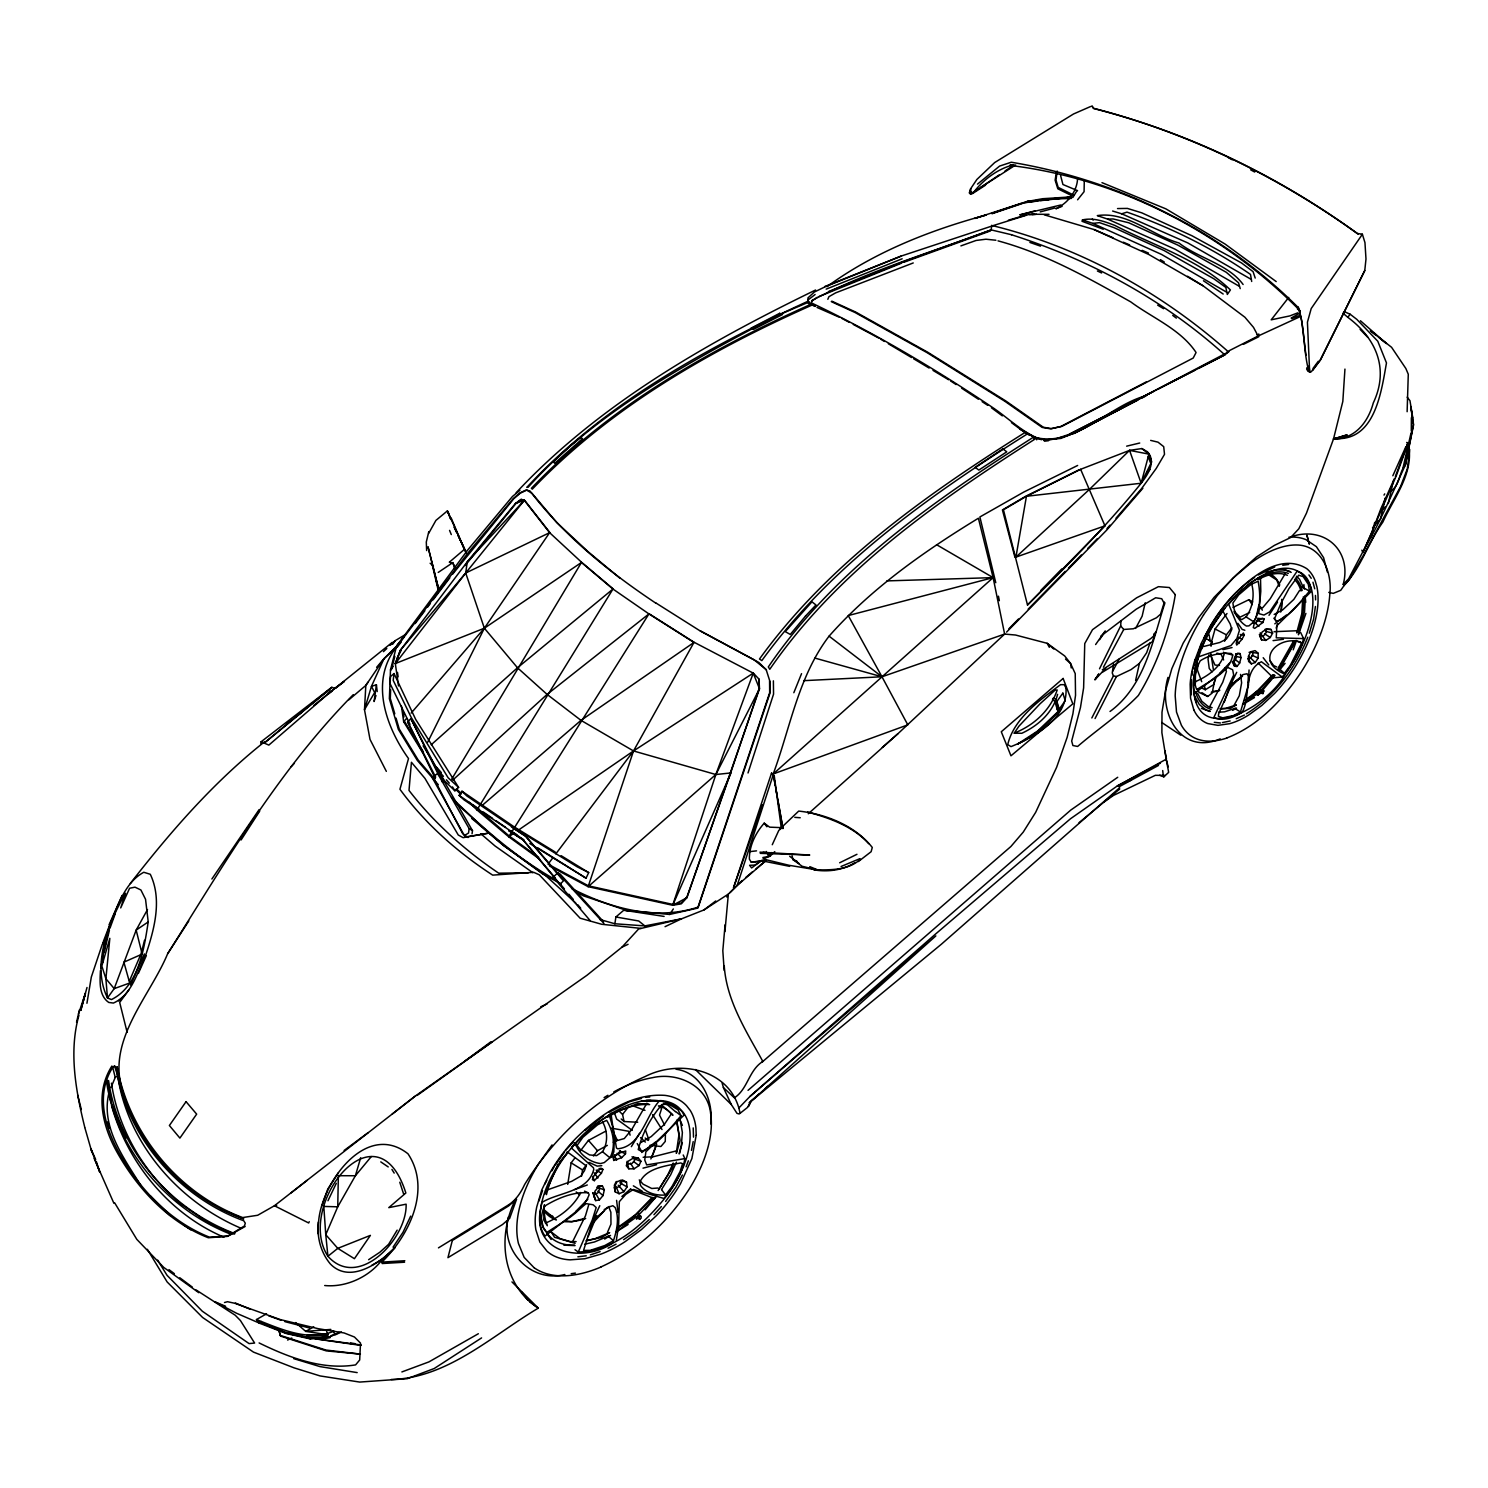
<?xml version="1.0" encoding="UTF-8"?>
<svg xmlns="http://www.w3.org/2000/svg" width="1488" height="1488" viewBox="0 0 1488 1488"><rect width="100%" height="100%" fill="white"/><g stroke="black" fill="none" stroke-linecap="round" stroke-linejoin="round"><path stroke-width="1.5" d="M1258.141 658.087L1258.141 653.251L1255.128 650.628L1250.738 651.8L1248.358 656.431L1248.618 661.509L1251.408 663.89L1255.24 662.495L1258.141 658.087L1252.003 655.241M772.272 844.719L778.801 830.397L782.074 827.663L769.649 827.161L764.218 823.162C755.662 832.796 749.134 846.021 749.375 859.134L751.31 862.296L763.604 860.994M665.415 1133.186L665.266 1141.426L660.914 1146.504L649.996 1145.276M1084.287 180.439L1084.082 191.692L1077.591 199.801M722.145 1083.227L723.391 1087.561L734.365 1097.828C747.832 1089.197 748.706 1070.263 762.842 1061.446C746.437 1031.444 726.479 1000.829 724.247 965.842M724.935 931.618L728.357 894.083L742.14 880.543M371.758 1265.358L382.602 1259.09L394.897 1247.669C379.533 1263.275 349.903 1284.181 330.317 1263.926C320.422 1252.059 316.405 1235.914 318.674 1220.737C322.04 1182.569 366.122 1120.799 407.991 1153.795C431.65 1189.358 409.219 1235.505 381.858 1262.122L404.829 1260.727M318.097 1233.719L318.358 1222.132M614.135 1140.794L613.856 1151.768L611.512 1157.348M1281.428 610.303L1281.726 599.329M1407.127 411.711L1408.28 374.232L1405.862 368.522L1391.578 347.299L1370.411 330.708M100.44 970.567C99.956 981.317 98.636 995.491 108.754 1002.447L113.404 1003.061C132.209 994.84 137.659 971.18 145.973 954.254C154.343 929.07 162.359 899.552 150.288 874.274L143.778 872.266C124.843 882.496 117.905 906.025 109.814 924.699M1025.511 432.878L1027.892 434.254M655.78 603.124C609.076 571.969 564.268 536.052 530.119 491.096L526.324 489.924L519.833 492.974L513.267 498.61L468.553 552.215L396.236 647.373L390.488 669.879L389.372 698.709L398.338 729.325L417.31 760.405L438.29 784.715M390.637 689.669L390.302 698.523L394.785 713.775M544.422 1204.871L543.734 1219.955L547.342 1225.74M1410.884 407.266L1413.395 424.917L1405.323 465.093C1392.08 493.942 1379.078 524.26 1362.71 552.048L1348.612 578.813L1343.218 584.356L1344.036 585.602L1340.725 590.327L1333.285 593.377L1328.784 592.41M1248.358 682.787L1249.064 669.991M1305.292 599.013L1304.548 611.791L1298.392 634.093M1302.558 601.524L1301.814 613.688L1296.643 632.865M1033.881 438.718L1034.011 436.821L1036.82 437.918L1036.708 439.816M1344.947 369.08L1342.827 401.407L1333.508 438.979L1306.464 513.174L1298.819 528.779L1290.654 537.54L1274.342 545.408L1256.449 556.996L1236.863 574.368L1214.134 597.283L1198.379 618.004L1183.183 643.114L1171.837 668.67L1165.588 690.525L1161.998 712.157L1161.886 732.747L1166.201 759.215L1117.265 785.98L1070.449 818.791L934.91 934.594L749.952 1096.451L738.848 1108.002L740.131 1113.266L739.164 1113.954L737.006 1113.377L731.278 1104.487L723.391 1087.561M1099.52 668.8L1120.669 625.927L1121.022 620.942M625.499 1153.832L625.723 1150.968L617.687 1153.721L613.67 1157.329L613.744 1160.454L621.631 1157.701L625.499 1153.832L619.361 1151.024M1197.914 663.555L1197.394 670.009L1201.709 681.727M101.612 961.825L109.275 926.689L105.22 941.681L103.323 942.89L103.472 941.16L108.996 926.819M725.084 924.773L722.815 950.665L724.172 970.399M1390.462 491.449C1400.003 485.609 1398.813 472.607 1405.174 465.149L1405.825 458.49M1407.518 450.399L1405.323 465.093L1413.6 424.675L1410.81 406.54M1407.462 449.655L1405.435 463.159M148.223 921.928C144.02 949.177 138.682 986.023 111.47 999.564L107.489 997.964C91.4 964.968 108.345 922.951 125.494 893.265L120.714 907.922L129.586 888.243L134.999 887.164L140.895 889.973L145.545 899.291L148.223 921.928L136.171 930.093L114.204 988.627L107.489 997.964L105.89 978.713L109.833 938.351L101.835 965.991L105.89 978.713L114.204 988.627L129.716 983.01L123.876 962.159L142.141 954.106L136.171 930.093L147.498 909.559M260.902 743.74L261.107 741.768L331.787 687.307L334.614 688.293L268.844 745.097L261.107 741.768M1311.207 371.833L1320.544 359.854L1364.775 270.556L1365.984 259.005L1364.961 242.637L1362.376 234.23L1357.372 233.467C1277.913 176.347 1188.503 132.934 1093.699 108.289L1091.857 105.927L1093.531 108.512C1188.931 132.637 1278.843 176.291 1358.228 234.211M1167.987 677.412C1157.59 711.338 1179.798 755.997 1220.216 738.885M86.936 1003.265L91.326 977.039L102.281 944.378L105.22 941.681M410.018 724.377L389.875 683.252L390.544 676.575L394.022 673.543L393.204 680.351L411.32 717.607L448.111 777.74L458.602 787.412L454.919 790.798L444.521 780.847L423.113 745.804M738.848 1108.002C727.669 1068.923 679.067 1059.27 645.271 1076.475C594.995 1098.497 553.369 1138.153 524.613 1184.541C520.651 1193.097 515.425 1200.965 507.073 1205.801L438.458 1247.874M1191.442 679.644L1191.311 694.784M1191.962 675.347L1192.502 671.051M1409.731 449.543L1407.276 468.999L1400.561 486.52L1363.268 555.545L1349.281 579.539L1343.906 585.082M1411.294 431.074L1411.387 417.7M102.616 962.587L103.397 956.542M1057.187 171.046L1055.996 180.029L1058.173 187.376L1073.908 195.226M386.341 771.361L370.01 739.406L364.486 709.683L371.461 686.34L376.408 684.778L374.083 701.536L375.962 695.547M437.621 773.5L469.148 828.611L468.534 833.038L464.833 835.27L462.694 833.689L433.101 776.996L437.621 773.5L440.522 775.043L472.496 830.676L472.049 833.801M1113.526 664.02L1112.261 672.967L1113.415 675.887L1091.839 717.96M109.294 1091.615C99.863 1126.137 123.95 1158.185 141.137 1185.936M726.758 896.985L728.357 894.083L703.991 909.931L681.504 918.84L644.862 925.908L614.897 923.769L615.883 916.98L623.77 910.228L669.619 914.45L697.984 908.033L769.984 693.11L769.891 681.318L766.153 669.6L753.988 659.742L700.271 630.8M1315.429 606.49L1313.569 619.287L1309.291 633.2M508.412 1216.942C499.856 1250.255 531.086 1283.326 564.863 1274.509M100.775 968.372L104.83 943.95M1223.471 652.19L1224.419 652.934C1221.406 667.126 1207.103 676.817 1194.455 682.043M515.945 1198.621C496.769 1235.858 501.884 1284.404 538.284 1308.138C492.268 1335.499 447.46 1378.26 391.232 1379.488M616.348 1240.211L618.599 1225.759L619.343 1201.634L625.797 1194.343L633.386 1189.47L663.908 1198.454C673.413 1186.847 682.453 1173.697 684.871 1158.613L683.215 1154.986M567.709 1184.355L571.15 1162.853L575.131 1157.683M581.585 1176.134L582.571 1169.959L586.625 1164.713M1056.35 172.589L1055.122 180.178L1057.819 188.79L1071.862 195.709M1102.329 669.767L1150.745 638.612L1153.665 636.008L1154.074 633.646M1080.623 469.315L1104.952 525.841L1015.932 557.107L1026.441 496.267L1080.623 469.315L1129.559 450.38L1141.854 448.558L1147.434 451.757C1156.548 461.726 1147.787 474.709 1141.147 483.247C1106.235 526.529 1066.933 565.905 1027.501 605.002L1003.433 509.77L1026.441 496.267L1141.147 483.247L1151.638 461.857L1148.922 454.119L1141.854 448.558M656.506 1144.291L651.744 1156.864M691.474 1150.373L693.185 1141.612M1214.673 680.276L1212.181 693.073L1207.735 696.458L1199.049 692.385L1197.282 688.888M1374.726 522.381L1371.211 537.373M104.086 952.45L109.424 930.167M1077.591 178.765C1076.828 192.008 1067.547 203.242 1055.848 208.766L1062.134 206.348M593.749 1196.836L594.977 1191.181L598.678 1186.68L602.491 1186.159L604.333 1189.842L603.012 1195.552L599.385 1199.923L595.665 1200.593L592.856 1193.004M1135.623 680.444L1139.436 663.406L1146.634 652.767L1149.982 642.983M1110.011 711.487C1144.291 686.34 1152.363 642.053 1164.527 604.035L1164.844 602.621M1258.885 605.132L1256.132 617.315L1253.008 623.23M398.524 685.949L395.306 663.574L400.365 650.256L467.251 561.85L515.406 503.483L521.023 499.317L524.315 500.321L549.611 532.667L581.734 562.408L613.13 588.913M396.217 663.481L397.724 656.915M1411.052 432.878L1403.11 467.437L1405.174 465.149M1145.221 602.807L1142.133 616.199L1135.586 628.438M78.492 1013.979L85.393 993.296L80.798 1010.371L85.393 993.296M1209.037 654.757L1208.033 658.998L1209.242 668.465L1212.013 671.888M1211.009 646.257L1211.995 642.016L1208.833 639.803M76.539 1022.275L79.441 1009.887M428.786 531.681L426.293 542.023L426.647 550.579M381.858 1262.122L382.602 1259.09C369.954 1276.555 346.369 1287.678 324.7 1285.52M1239.69 662.978L1241.011 657.622L1240.081 653.604L1237.57 653.251L1234.761 656.878L1233.533 662.179L1234.556 666.252L1236.974 666.475L1239.69 662.978L1234.705 659.184M1393.252 481.089L1388.323 503.521M144.522 940.267L141.155 953.566L129.437 980.945M546.468 1194.622C550.039 1178.942 558.298 1164.527 568.286 1152.047M679.551 1153.498L682.341 1142.505M391.4 669.767L394.841 656.301M1300.586 632.419L1303.6 638.575C1300.047 652.953 1291.491 665.638 1282.247 677.003L1273.077 677.821M679.067 1153.87L681.299 1145.704L682.378 1132.517L680.369 1120.985M1193.06 668.986L1201.467 643.932M1385.105 498.145L1380.548 518.847L1372.568 527.719M676.277 1153.293L678.937 1134.953L677.077 1123.979M1210.711 644.62L1215.082 628.978L1227.005 613.502M82.714 1002.819L87.011 987.493M673.543 1163.635L672.353 1167.875L658.124 1190.549M676.519 1153.033L680.09 1140.31L676.705 1120.259M1224.605 641.254L1226.41 634.818L1231.878 627.75M1406.681 442.457L1407.853 442.81L1406.309 448.297L1396.153 476.104L1363.51 551.118M590.996 1225.108L607.234 1207.586L612.851 1205.708L615.195 1207.605C619.492 1218.207 616.869 1230.204 613.465 1240.713L604.76 1245.549L590.252 1250.366L583.575 1250.422L592.894 1220.365L599.794 1205.708M1276.183 628.103L1277.504 623.658M360.691 1157.701L355.39 1175.743L337.739 1206.805L325.76 1234.687L327.918 1256.281C358.775 1290.747 407.377 1238.072 406.112 1204.183L388.777 1207.642L405.852 1193.004C376.817 1101.046 294.996 1205.819 327.918 1256.281L337.776 1248.358L370.4 1235.375L354.423 1258.699L337.776 1248.358L325.76 1234.687L323.807 1206.433L337.739 1206.805L338.353 1175.706L355.39 1175.743L371.293 1156.585M588.764 1204.685L585.472 1215.789L572.359 1242.201M78.957 1015.207C68.615 1051.774 75.851 1091.243 84.816 1127.495M971.441 191.45L970.697 193.868L969.618 193.403L970.399 189.106L976.853 179.49L994.691 162.545L1073.536 113.981L1090.667 106.485M1057.596 694.338C1053.002 712.51 1038.326 725.623 1021.791 733.286L1014.221 733.138L1018.927 726.181L1039.982 703.861L1055.085 690.153L1057.224 689.967C1050.286 710.334 1034.011 725.344 1014.221 733.138M1164.36 602.045L1160.566 614.153L1156.492 617.743L1133.372 628.773L1123.738 629.461L1120.669 625.927M1400.338 461.038L1400.692 459.941M1262.996 693.575L1261.731 692.645L1262.252 690.971L1263.833 690.897L1262.996 693.575L1257.509 692.59L1262.252 690.971M762.526 804.617L733.491 887.834L771.509 773.165L773.035 775.397L737.137 885.49L730.031 892.651M1082.483 219.889L1092.843 223.405L1099.483 222.642L1113.88 227.59L1164.174 250.579L1213.799 278.74L1225.833 287.426L1227.321 294.457L1230.409 289.937C1198.882 259.433 1153.479 245.427 1114.884 225.451C1104.561 221.489 1093.699 217.434 1082.483 219.889L1082.036 221.284L1103.24 229.226M1407.853 442.81L1395.372 476.513M748.018 772.979L773.555 694.133L773.388 680.834M808.263 813.769L898.027 733.64L1004.623 634.074L993.128 577.623L978.397 518.233C924.197 551.36 871.373 588.299 829.076 636.157C798.349 676.37 790.37 727.539 773.221 773.965L775.229 785.329M549.537 865.997L588.132 886.681L672.688 905.281L715.858 774.523L753.244 673.134L693.892 642.146L649.01 613.707M639.821 1219.137L638.278 1218.263L638.891 1216.403L640.751 1216.217L641.254 1218.002L639.821 1219.137L635.413 1216.775L640.751 1216.217M1216.161 677.04L1213.65 684.647L1205.28 689.762L1201.672 687.977M515.406 503.483L524.315 500.321L465.707 573.01L400.365 650.256L395.306 663.574L484.363 628.215L581.473 562.464L612.963 589.043L648.935 613.912L693.966 642.444L633.516 750.956L588.132 886.681L715.858 774.523L759.494 688.777L758.973 679.105L752.984 672.743M815.108 294.512L808.17 299.869L808.244 303.013L815.257 306.435L808.226 301.785L807.928 297.916L814.401 292.001L825.468 286.645L901.579 255.936L992.849 225.73C1079.191 246.952 1160.342 291.89 1226.912 350.517L1227.47 351.577L1258.104 336.028L1258.792 333.963M1232.231 682.88L1218.598 713.942L1218.393 716.323L1222.708 717.83L1233.44 715.598L1240.471 711.971L1248.488 685.057L1248.376 676.184L1247.037 673.748L1242.926 674.585L1228.363 689.725M322.096 1205.633L327.788 1189.042L338.427 1172.786M970.66 190.39L969.618 193.403L970.883 193.496L969.302 192.696L970.957 188.846M1224.196 702.373L1229.776 686.303L1236.714 672.316M538.823 1201.151L542.525 1190.586M1194.957 659.984L1201.504 642.816L1210.562 625.462A91.679 46.481 -56.6 0 1 1234.184 594.251C1251.947 576.6 1280.963 552.699 1306.65 568.583A91.531 46.388 -56.6 0 1 1315.355 581.38L1316.973 587.035A95.548 48.472 -56.5 0 1 1317.624 607.309C1315.318 627.508 1307.189 646.573 1296.922 663.927A91.642 46.444 -56.6 0 1 1274.509 693.538L1261.75 705.479L1248.674 715.003A88.257 44.714 -56.5 0 1 1229.516 723.707L1217.965 725.363L1207.772 723.559A91.661 46.463 -56.6 0 1 1193.748 709.702M1201.448 649.196L1203.587 643.039M1262.884 622.505L1264.112 619.008L1262.419 618.19L1258.327 620.198L1254.161 623.9L1253.268 627.583L1254.737 628.364L1262.884 622.505L1256.839 620.254M1293.221 649.828L1296.215 641.254M1298.447 634.818L1305.906 613.372M524.315 500.321L467.251 561.85L465.707 573.01L484.363 628.215L517.489 667.777L547.1 694.394L580.99 720.359L633.516 750.956L715.858 774.523L731.017 772.923L672.688 905.281L681.262 903.848L686.935 897.71L759.494 688.777L753.244 673.134L633.516 750.956L518.159 830.285M109.982 928.177L115.339 913.409M327.974 1200.742L336.307 1183.295M686.117 1166.871L688.367 1160.807M400.477 642.239L383.904 658.793L371.461 686.34L374.66 692.552L364.486 709.683L365.825 685.41L367.964 682.267M1371.211 534.397L1380.901 508.598L1394.461 478.522M596.707 1215.677L588.188 1236.677M108.94 925.09L122.072 895.478M144.392 953.92L130.535 985.037M601.412 1173.251L602.956 1169.419L600.873 1168.136L593.917 1175.762L592.429 1179.612L594.307 1180.672L601.412 1173.251L596.204 1170.126M793.829 692.72L801.548 673.655M1015.672 164.963L970.697 193.868L972.743 193.459C982.657 180.197 997.611 168.59 1013.979 164.74L1010.073 165.019M1301.758 643.021L1290.059 665.768L1284.404 673.264L1282.935 673.264C1254.57 660.021 1277.727 635.134 1300.419 641.96L1301.758 643.021L1295.676 640.77M110.986 1087.579L115.227 1077.442L117.719 1075.787L114.502 1065.929L112.716 1067.38C95.79 1093.996 104.383 1125.839 118.389 1151.563C138.793 1188.466 169.837 1221.518 209.603 1237.216L228.055 1235.933L244.423 1225.982L245.297 1223.21L243.734 1220.737C178.727 1197.04 126.052 1136.572 116.231 1067.473L114.502 1065.929M827.83 299.311L828.928 296.689L835.568 292.894L913.241 262.948M111.898 1066.022C94.674 1093.122 102.244 1125.672 116.92 1151.991C137.547 1188.819 168.386 1222.187 208.32 1237.756L227.478 1236.379L245.148 1226.484M607.383 1232.585L610.973 1224.14L610.88 1212.292L608.611 1206.582M309.244 1221.685L308.686 1222.987L274.424 1205.745L257.684 1215.268L242.693 1217.556C178.82 1193.804 129.289 1133.763 117.124 1066.729C126.945 1135.009 179.341 1195.701 243.772 1218.877L221.396 1209.205M1298.299 307.049L1297.462 309.002L1300.233 311.066M1307.785 637.217C1295.471 667.945 1274.751 696.254 1246.33 713.812M544.887 1194.083L558.019 1164.267M138.347 973.468L146.345 955.556M1392.842 475.751L1405.788 446.884M676.426 1162.109L670.679 1174.795L661.583 1189.47M1363.12 551.918L1370.541 535.531M575 1249.715L578.274 1252.022L592.168 1220.29L596.186 1207.549L593.154 1204.796L586.179 1203.625L545.073 1236.044C537.707 1226.558 539.66 1213.445 541.892 1202.434C558.763 1192.111 588.113 1192.204 593.768 1169.456L593.47 1167.82L571.448 1148.048C581.585 1134.674 594.549 1123.366 609.373 1115.461L613.13 1128.257L616.46 1147.992L617.725 1148.792C641.254 1146.653 645.755 1115.33 659.686 1100.581C669.544 1100.748 680.314 1105.51 683.941 1115.237L645.885 1151.786L644.75 1159.989L646.685 1164.918L684.871 1158.613M638.352 1158.073L633.107 1158.203L628.066 1161.291L626.243 1165.662L628.81 1168.824L634.037 1168.824L639.003 1165.55L640.937 1161.291L638.352 1158.073L631.972 1156.846M673.208 1163.058L667.74 1175.074L658.979 1189.042M580.804 1192.446C573.587 1206.638 559.99 1217.11 545.445 1223.099M529.821 843.529L586.067 878.18L588.69 872.6L561.106 855.674M410.688 1216.124L403.006 1232.306L393.055 1247.167M1199.719 650.405L1211.232 626.932M616.255 1181.472L614.302 1185.415L615.865 1187.926L619.38 1186.55L621.761 1182.904L620.198 1180.375M1204.61 640.975L1210.748 628.587L1224.643 608.406M427.744 742.103L484.363 628.215L549.611 532.667L465.707 573.01L395.306 663.574M1364.775 270.556L1320.191 360.115L1312.658 370.419M1296.122 640.342L1279.94 668.875M646.908 1103.147L631.898 1129.318L624.309 1138.543L614.804 1141.259L613.93 1134.451M1293.742 640.789L1278.285 667.852L1284.404 673.264M1095.056 718.555L1116.446 676.538L1131.01 669.619L1139.436 663.406M1153.665 636.008L1155.692 632.065L1152.344 641.737L1102.087 672.427M1285.13 573.773L1270.287 598.678L1262.81 607.588L1258.55 609.206M398.598 655.241L401.258 650.182M1241.996 639.301L1244.191 635.116L1243.447 632.977L1238.314 638.947L1236.175 643.114L1236.714 645.085L1241.996 639.301L1238.128 637.199M1270.287 637.478L1272.612 633.107L1271.031 629.461L1266.865 629.052L1262.27 631.842L1260.038 636.325L1261.619 639.896L1265.804 640.417L1270.287 637.478L1264.633 633.869M1112.652 671.311L1119.199 659.054M544.738 1184.225L546.803 1180.393M551.955 1170.777L554.02 1166.945M682.415 1174.999L675.812 1187.275L665.638 1201.43M1103.445 667.201L1123.738 629.461M353.27 694.673C278.368 770.542 224.279 864.1 167.642 953.734C150.083 996.142 107.229 1039.387 122.016 1089.011M609.95 1157.776C616.218 1146.318 613.168 1130.954 606.658 1120.334L597.525 1124.835L582.887 1137.316L576.507 1146.225C580.748 1155.376 590.401 1162.388 600.538 1163.56L604.277 1162.574L609.95 1157.776L602.491 1151.712L596.558 1155.618L589.546 1154.911L580.134 1149.257L576.209 1144.421M637.217 1216.421L638.389 1214.282M749.952 1096.451L935.84 935.915L751.291 1101.083L747.701 1107.277L740.131 1113.266M1234.036 705.368L1239.299 695.77L1241.624 682.825L1240.546 674.399M428.618 533.429L435.91 520.409L447.404 510.886L466.283 553.257M1204.145 637.571C1216.421 614.284 1232.51 592.224 1254.607 577.437M103.323 942.89L103.955 941.83M451.701 779.191L581.473 562.464M1253.752 621.817C1260.82 609.838 1260.615 594.53 1258.141 581.25L1250.906 584.449L1238.63 594.94L1232.901 603.012C1233.887 611.921 1238.5 621.333 1246.386 626.039L1248.971 625.871L1253.752 621.817L1246.107 616.925L1241.662 619.659L1237.588 617.055L1234.296 612.349M1384.007 495.095L1384.714 493.886M397.147 1230.148L388.591 1244.321L379.812 1252.282L368.615 1259.704M540.125 859.543L508.71 836.777L476.96 809.937L612.963 589.043L517.489 667.777L431.222 744.763M1209.558 706.912L1222.764 682.229L1226.428 671.516L1225.145 667.759M1072.829 197.495L1076.996 190.669M631.34 1146.671L639.561 1133.298M1343.218 584.356C1352.22 550.541 1324.543 525.878 1291.993 536.461M1240.211 288.598L1238.574 282.85L1226.261 272.285L1177.826 245.092L1128.76 222.772L1113.061 218.941L1107.723 219.145L1097.307 215.611C1126.918 211.166 1151.935 235.29 1178.998 243.009C1198.696 258.391 1228.046 263.99 1243.112 284.487M1095.614 644.546L1105.231 630.893M1251.687 281.474L1250.497 274.424C1212.683 248.236 1170.405 227.292 1126.993 212.133L1121.71 213.807L1112.615 211.036M102.784 943.318L105.239 939.412M1054.843 701.48L1055.941 699.751L1053.616 697.76L1052.537 699.304L1054.843 701.48L1057.856 711.283L1058.935 709.925L1055.941 699.751M1299.563 590.457L1293.853 599.385L1282.805 609.745L1274.174 614.451M595.498 1173.623L597.916 1169.866M1263.833 690.897L1258.55 692.794L1260.038 690.469M167.642 953.734L188.79 920.96M241.056 839.995L259.712 811.09M1105.863 668.075L1095.001 679.7L1098.628 674.101M1269.004 615.307L1277.541 602.156M1288.72 297.414L1271.198 319.827L1289.798 315.921L1297.852 312.815M623.9 1191.683L627.08 1186.903L626.522 1182.123L622.412 1179.947L617.092 1181.677L614.395 1186.81L615.214 1191.869L619.101 1193.748L623.9 1191.683L618.245 1185.211M671.479 1113.694L664.373 1124.37L651.186 1136.609L640.77 1142.579M669.619 914.45L673.339 908.945M641.142 928.4L601.729 924.29L580.134 918.208L539.288 874.795L533.671 872.303L492.677 875.13C457.318 852.103 424.861 823.441 399.937 789.272L408.512 758.564C386.024 727.148 369.563 681.318 396.236 647.373L383.904 658.793L365.825 685.41L348.899 699.788M211.891 878.999L259.135 809.602M523.999 839.902L463.996 799.856L459.122 795.392L461.987 791.225L513.844 826.658L555.21 852.047M1099.595 639.654L1104.561 632.344M602.491 1151.712C608.239 1143.063 607.625 1130.657 602.547 1121.822M130.312 883.5C170.134 832.145 213.64 782.056 264.808 741.582M1095.001 679.7L1098.758 674.231M266.557 1313.811L256.457 1319.558L259.935 1323.371L261.256 1321.493M555.34 1165.067L564.566 1151.935M392.683 644.23L395.213 640.658L406.205 634.093M681.002 1115.721C669.619 1129.02 658.198 1144.57 641.626 1151.414L638.259 1149.592C642.314 1133.205 651.074 1117.097 662.086 1104.412L668.949 1104.245L678.007 1109.788L681.002 1115.721L675.626 1111.517M552.067 1144.904L538.414 1164.137A121.83 67.425 -46.3 0 0 518.456 1243.503L524.167 1257.397L534.062 1267.702M620.477 1150.745L618.041 1154.149L614.284 1155.897M1203.476 614.897L1217.407 595.423L1233.05 578.107L1249.604 563.952A111.6 56.618 -56.6 0 1 1296.625 544.98C1321.976 545.185 1332.578 573.178 1329.77 594.884A111.377 56.507 -56.6 0 1 1301.07 672.26C1282.544 699.937 1258.457 725.865 1226.744 737.992M1309.496 591.145C1299.824 602.175 1290.635 616.218 1276.425 621.352L1274.602 618.599L1280.777 603.7L1288.999 588.485L1298.708 575.224L1303.172 576.619L1308.324 584.356L1309.496 591.145L1301.851 586.886M1159.691 775.267L1163.821 776.848L1164.881 775.397L1155.339 775.322L1113.47 795.429L1103.947 802.032M1361.762 235.16L1311.207 308.555L1307.431 322.189L1309.626 371.647C1312.769 373.302 1304.771 370.586 1307.003 367.61M1313.067 368.354L1318.294 361.268M1255.537 623.193L1258.048 619.845M1246.107 616.925C1252.989 607.29 1254.942 593.954 1251.296 582.701M465.093 565.589L515.852 503.632L521.451 499.484L524.743 500.47L549.965 532.704M548.905 863.059L553.052 857.553M555.842 853.87L633.516 750.956M397.129 647.336L401.295 641.849M415.152 623.584L424.843 610.787M427.614 607.141L430.385 603.477M433.157 599.831L449.785 577.902M452.557 574.238L513.732 498.778L520.279 493.16L526.733 490.11L532.109 493.439L556.81 522.623L588.206 551.788L619.845 578.144M1335.889 438.607C1375.135 440.615 1381.255 391.921 1386.481 362.923L1377.776 341.236L1356.814 319.362L1350.193 314.266L1347.756 317.279C1376.4 338.576 1389.346 369.005 1373.294 402.913C1368.086 422.164 1355.01 439.165 1333.508 438.979L1346.919 434.924L1333.508 438.979L1347.198 436.412L1334.922 438.7M665.564 1194.976L671.925 1186.661L680.09 1171.54L682.583 1163.709L680.667 1162.946C666.736 1165.755 646.443 1167.745 639.821 1182.235L640.603 1185.583C646.22 1193.116 656.561 1195.831 665.564 1194.976L661.509 1189.637M580.469 1150.763L588.448 1140.403L605.69 1131.196M593.414 1155.971L597.469 1150.708L607.346 1145.388M129.103 989.557L119.691 1002.447L127.131 1032.281L127.094 1029.38M390.488 669.879L393.297 666.271M637.72 1122.25L624.03 1121.524L622.561 1114.4L628.829 1106.421M1274.807 675.254L1258.606 692.813M655.966 1196.464L639.115 1214.636M1221.016 612.498L1223.768 609.076M1272.686 674.789L1257.862 690.488L1246.907 698.932M559.451 1162.5L568.007 1151.898M572.285 1146.597L575.131 1143.063M572.527 1146.82L575.354 1143.323M652.265 1197.356L635.934 1214.357L616.739 1228.251M1261.396 691.697L1274.714 675.757M1279.159 670.437L1285.074 663.35M645.085 1209.837L656.636 1196.092M403.992 637.18L397.166 645.271L467.641 550.095L512.467 496.471L519.963 490.259M376.613 667.331L383.904 658.793M422.611 752.463L403.676 721.754L406.67 718.295M411.153 713.105L484.363 628.215M1106.998 528.649L1109.992 525.171M1116 518.215L1141.538 488.659L1156.213 468.478L1164.509 454.324L1163.709 446.66L1158.017 442.159L1150.652 440.392M1142.877 488.25L1106.737 530.081L1006.558 632.121M1236.658 594.847L1228.716 604.314L1239.467 630.317L1236.863 638.575L1230.948 645.569L1198.379 656.896C1195.217 668.67 1191.293 681.244 1194.566 693.389L1227.73 667.442L1232.659 669.767L1233.682 675.05L1213.817 717.551C1223.21 721.736 1233.887 717.328 1242.127 712.361C1251.185 696.421 1242.461 671.33 1261.396 661.751L1282.247 677.003M653.939 1214.729L661.397 1206.508M1260.634 693.11L1257.732 695.249L1254.979 693.036L1256.393 691.474M276.712 1205.373L274.424 1205.745L415.766 1095.707L586.942 975.291L621.891 947.242L638.594 929.014L681.504 918.84L665.062 926.671M565.886 1150.075L573.066 1142.226M516.131 492.751C599.032 403.955 707.358 342.612 815.573 290.011M1382.445 509.714L1385.384 506.627M291.202 766.618L294.382 763.288M1219.565 673.432L1229.46 663.183M555.303 878.069L523.274 840.125L508.729 830.62L522.697 839.418L560.027 884.356L563.45 880.84L525.376 836.033L511.333 826.77M1040.949 590.271L1061.874 568.9M1027.501 605.002L1104.952 525.841M1008.827 628.829L1018.499 618.989M1028.171 609.131L1065.222 571.392M1068.44 568.118L1081.33 554.987M1087.765 548.421L1097.437 538.582M1344.036 585.602C1361.148 567.598 1368.458 542.19 1382.836 522.121C1393.791 497.848 1414.809 472.273 1408.225 444.019M575.782 1211.399L587.853 1199.179M435.333 778.466L407.656 721.866L410.893 718.648L443.443 782.279L441.917 781.572M1273.914 674.715L1252.357 696.068L1244.321 700.532M653.009 1197.747L629.629 1220.699L617.65 1227.842M581.789 1137.037L585.026 1133.893M1129.559 450.38L1141.147 483.247L1148.922 454.119L1129.559 450.38L1089.439 489.403L1015.932 557.107M766.171 851.452L768.459 855.581L771.565 852.55M774.783 851.638L770.096 856.158L763.009 858.967L789.049 865.291L818.158 870.108L809.788 866.63M590.122 920.588L553.22 877.176L557.702 872.861L560.139 874.07L603.458 921.611M1146.671 472.738L1150.019 469.52M544.682 1206.117C557.256 1198.342 573.364 1191.572 588.337 1192.837L589.136 1194.715C582.292 1212.794 561.962 1222.113 546.803 1232.529L542.915 1226.8M118.631 1000.996L123.82 996.216M383.439 651.651L386.806 648.508M390.154 645.364L395.213 640.658M860.399 859.208C848.16 870.703 829.56 869.941 813.899 869.848C827.533 872.191 842.729 870.331 854.614 862.817M762.023 1062.19L1010.873 846.523L1023.242 832.108L1035.648 812.374L1056.647 767.25L1067.175 737.248L1072.922 713.738L1075.545 695.231L1075.229 673.618L1070.542 663.425L1064.664 655.929L1047.124 643.3L1015.523 635.023L1004.623 634.074L881.975 676.78L803.706 680.667M452.78 780.065L547.1 694.394L648.935 613.912L508.71 836.777L514.383 832.889M1163.821 776.848L1168.675 772.365L1166.201 759.215L1168.21 766.841M1119.664 787.71L941.365 944.229L751.291 1101.083M649.289 1219.49L636.027 1231.19L623.621 1239.69M882.328 747.404L898.027 733.64M749.115 1102.738L759.568 1093.606M764.795 1089.049L768.273 1085.998M1241.327 677.096L1230.929 684.722M621.891 1196.482L630.503 1189.005M748.036 1090.351L1070.746 810.104L1117.73 777.275M482.149 805.454L580.99 720.359L693.966 642.444M737.137 885.49L766.413 860.306M1237.83 593.507L1250.552 582.608L1260.485 576.916L1260.801 591.275L1258.774 613.614L1263.944 615.065L1269.655 611.903L1297.09 571.225C1305.999 573.419 1310.742 582.943 1311.188 591.536L1276.853 625.741L1276.258 637.831L1303.6 638.575M745.6 877.622L752.519 871.782M755.978 868.862L766.357 860.101M585.044 1130.322L603.626 1115.888M1257.732 695.249L1260.541 692.887M639.728 1216.235L636.418 1219.007L639.189 1217.184L638.464 1212.292M1229.776 686.303L1239.895 677.858M592.894 1220.365L603.682 1211.381M331.787 687.307L264.92 742.493L329.685 689.483M1079.042 822.678L1119.757 789.012M977.504 184.121L999.601 166.079L1011.263 162.229C1118.92 180.085 1221.648 230.752 1298.875 308.183L1301.665 320.404L1305.962 355.334M637.255 1217.872L639.04 1216.44M392.311 642.332L313.894 705.312M1259.053 693.743L1260.578 692.534M286.533 724.098L290.141 721.196M455.886 568.844L453.133 563.543L449.432 562.129L464.386 549.37L451.143 517.936M328.309 694.04L331.898 691.213M335.47 688.386L344.416 681.318L335.023 688.144M290.867 1193.041L307.16 1180.337M392.237 1114.047L415.766 1095.707M637.515 1216.235L616.237 1231.487M858.334 861.571L871.112 851.713L872.284 847.472C855.209 825.71 825.766 813.917 798.703 811.09L780.084 828.835L782.074 827.663M1256.951 694.078L1243.168 703.88M826.956 286.682C874.163 252.197 930.037 230.156 986.228 214.997L974.752 218.438L1021.363 203.279M703.991 909.931L715.728 900.965M1100.785 636.157L1136.255 609.169L1155.674 597.767L1161.737 598.715L1164.527 604.035M641.774 1152.512L655.278 1142.226M1274.788 623.844L1286.357 615.083M595.256 1125.505L598.753 1122.863M762.023 860.194L751.626 867.95L749.617 865.291L755.03 865.067L760.256 861.329M344.119 1150.466L368.261 1132.573M464.87 1061.056L490.891 1041.786M1242.461 589.955L1252.319 582.664M295.573 716.825L301.208 712.733M327.509 693.613L331.266 690.878M417.161 1095.41L492.044 1041.953M985.502 185.182L972.743 193.459M811.462 301.283L817.265 297.302M438.216 572.434L452.929 562.538L455.012 569.848M999.266 174.896L980.462 187.544M1004.977 171.046L1012.603 165.912M609.15 1112.187L629.573 1101.715L641.588 1098.404M1258.383 574.982L1274.751 566.947M481.591 1337.898L434.217 1368.514L407.266 1378.688L359.705 1382.073L320.106 1375.935L294.047 1367.844L253.481 1352.108L202.628 1317.494L167.121 1281.931L147.368 1249.288M1036.82 437.918C937.477 501.214 837.465 570.927 769.78 669.284L768.329 666.922C835.159 568.714 935.227 499.763 1034.011 436.821M604.667 1239.058L610.526 1235.412M616.385 1231.785L628.103 1224.494M1027.91 433.566C929.256 495.671 830.918 565.087 761.837 660.598L759.494 659.017C828.5 563.524 926.857 494.146 1025.53 432.19M609.671 1232.603L601.691 1237.365L586.198 1240.825M1232.641 710.39L1236.602 708.065M1242.554 704.568L1254.477 697.574M607.643 1117.153C620.198 1109.62 634.781 1103.482 649.661 1104.598M478.355 1333.732L428.935 1361.892L401.872 1371.936M1291.138 318.06L1299.247 313.503M313.782 1326.868L305.71 1331.388L295.591 1322.572M604.165 1209.595L609.708 1206.489M1236.286 704.996L1230.26 708.344L1221.76 708.79M1158.482 765.446L1119.069 786.78M613.261 1142.189L617.204 1140.068L612.405 1130.117M1029.194 435.147L1020.098 429.176L1034.997 437.621L1045.562 439.927L1060.925 438.421L1073.927 433.101L1228.883 351.689M672.688 905.281L686.935 897.71M1074.15 433.51L1147.546 394.562L1073.927 433.101M1257.955 579.688C1266.623 574.852 1277.82 571.225 1287.399 575.298M1160.398 763.214L1117.265 785.98L1131.326 780.047M1361.427 234.732L1362.376 234.23M1232.399 661.844L1235.077 660.449L1236.677 656.543L1235.617 654.106M774.411 316.981C686.377 363.611 595.739 412.399 528.147 487.227L526.808 487.394C603.849 404.085 706.186 347.876 808.319 301.097L808.951 303.85M1071.899 434.18L1137.688 400.216M1141.798 398.096L1145.909 395.975M1146.392 381.839L1060.721 426.535L1050.472 428.823L1042.158 427.409L1004.809 401.239L927.136 352.693L855.135 312.554L831.271 301.636M600.929 1266.939C637.18 1250.552 667.442 1222.615 689 1189.377A121.83 67.425 -46.3 0 0 710.632 1113.415M1154.111 391.121L1144.012 396.31C1108.43 406.67 1076.27 446.233 1036.708 437.77C1020.266 430.33 1007.227 417.328 992.384 407.34C934.613 368.559 874.2 332.735 811.555 302.975L811.834 300.557C868.527 270.556 931.228 252.476 991.194 229.896L1011.58 234.751M1158.148 389.056L1194.529 370.419M1198.565 368.336L1224.847 354.888L1228.474 351.875L1227.47 351.577M1150.912 392.665L1068.589 434.533L1055.364 439.034L1043.795 440.243M608.053 1248.246L616.069 1244.173M1257.1 334.8L1258.104 336.028L1300.531 316.479M331.21 1336.336L339.227 1332.318M1243.429 344.36L1258.811 336.697M1069.76 434.124L1224.847 354.888C1163.802 299.739 1089.607 259.619 1011.394 234.713M1079.414 469.669L1025.362 496.49L1002.428 509.938L1014.928 557.219M1077.647 465.465L1023.837 492.026L979.885 516.968L995.77 582.719M1249.715 612.442L1240.081 617.148L1234.017 611.289M839.66 862.78L856.958 854.298M287.593 1340.056L291.778 1338.028M1232.975 607.402L1248.953 599.683L1252.747 601.989M621.891 947.242L628.066 944.303M335.265 1334.848L341.422 1331.965M819.051 296.484L901.728 263.097M540.776 1006.781L547.119 1003.916M1236.212 718.723L1244.47 715.021M256.457 1319.558C280.488 1328.914 308.314 1342.027 333.926 1331.165M812.801 304.742C710.427 350.164 610.229 407.526 532.295 489.143L531.383 488.306C609.113 406.615 709.497 349.624 811.592 303.98L812.82 305.412M776.401 315.94L808.951 302.027M608.964 1235.858L594.53 1241.959L584.635 1244.21M612.517 1243.168C582.422 1263.74 530.714 1253.063 540.814 1208.033A92.386 51.131 -46.3 0 1 561.98 1159.598C586.625 1126.993 642.072 1077.498 682.787 1111.889A93.539 51.764 -46.3 0 1 688.963 1147.862A92.312 51.057 -46.3 0 1 668.019 1194.101C646.406 1221.983 615.437 1251.241 578.274 1252.022M841.055 866.5L859.729 858.725M608.852 1232.975L595.2 1238.63L586.458 1240.639M1291.733 318.674L1300.345 315.214M826.175 289.137L902.156 258.782M824.817 286.514L901.17 256.085M828.444 291.592L904.444 261.367L991.194 229.896L991.752 225.265M609.262 1114.531L637.85 1103.538L648.619 1104.152M330.708 1335.815L334.93 1334.215L333.089 1331.128M574.535 1189.656L587.314 1184.969M903.848 262.279L990.394 230.956M960.895 245.892L976.072 240.461L985.93 239.215L995.881 240.238M991.882 213.416L1026.906 201.55L1042.549 198.722L1071.806 196.862M992.05 213.733L1022.405 203.484M590.327 1254.886L600.129 1251.613M1235.486 708.214L1224.55 711.841L1218.56 712.194M764.2 852.085L760.275 853.349L809.751 855.042L759.959 852.159M1235.989 705.033L1225.666 708.344L1219.974 708.697M676.482 1150.875L653.158 1156.771L643.132 1157.273M991.975 225.971L1029.584 214.253L1049.021 214.328M1008.399 220.187L1026.162 214.979M1266.195 572.545L1275.086 569.978L1285.037 570.016L1291.212 572.378M545.929 1190.381L571.634 1181.36L580.822 1176.059L584.431 1170.721L586.253 1165.885L567.151 1151.749M1029.752 214.886L1033.937 213.695M1040.186 211.91L1054.973 207.985M1247.986 658.886L1250.627 658.142L1252.97 654.646L1252.189 651.781L1249.083 652.339M224.502 1302.521L227.497 1301.702L234.62 1303.246L280.358 1319.596L318.023 1328.654L344.137 1332.969L354.442 1337.005L360.524 1343.106L359.687 1359.995L355.595 1364.887C322.282 1370.336 288.616 1357.391 259.117 1342.939M1035.034 210.868L1019.782 214.886L1060.832 204.991M1333.508 438.979L1346.398 436.151M643.002 1168.154L656.654 1164.695M584.747 1218.449L571.783 1221.722L565.7 1220.848M1126.639 446.158L1139.734 443.015M328.085 1334.773L307.067 1335.368L307.681 1336.131L328.085 1334.773L305.71 1331.388L330.875 1329.416M1222.969 649.642L1232.045 647.559M560.995 883.798L542.636 873.921L503.372 845.351L489.031 833.057L463.103 837.67L458.267 835.01L424.973 778.41L411.432 762.284L409.014 790.426C433.845 822.752 465.037 850.392 498.74 873.196L528.352 872.786M1222.429 722.573L1230.148 720.973M762.879 857.516L770.096 856.158L768.459 855.581M641.142 1101.194L657.398 1101.139M1201.969 646.908L1219.732 642.5L1226.298 639.189L1229.553 634.334L1231.822 629.387L1230.185 623.918L1222.15 609.875M1297.331 630.726L1274.044 631.693M751.31 862.296L761.391 860.678L789.626 866.351M1254.979 693.036L1262.084 692.05L1259.518 689.149M1032.058 214.886L1036.448 214.272M1282.749 565.273L1288.627 564.473M1022.87 202.796L1055.178 198.518L1070.151 198.369M571.187 1273.672L575.41 1273.114M1024.581 202.74L1036.001 201.252M1040.558 200.657L1071.081 197.197L1026.906 201.55L1054.248 198.797M1273.058 640.621L1283.437 639.263M577.865 1256.802L586.253 1255.798M1044.39 441.211L1048.538 440.708M749.487 851.657L756.536 850.857M638.891 1216.403L635.413 1216.775L638.278 1218.263M1212.887 691.418L1218.951 690.823M601.803 1165.662L597.172 1166.127L589.062 1162.388M310.434 1338.958L330.336 1337.396L309.653 1338.196L310.434 1338.958L286.198 1333.508L259.935 1323.371M658.049 1188.019L651.744 1188.484L643.114 1184.188L639.245 1179.91M645.606 1097.288L649.735 1097.009M310.267 1338.363L329.034 1337.173M382.044 1263.535L404.569 1262.215M328.606 1336.615L309.541 1337.656L285.324 1332.244L258.354 1321.828L286.031 1333.099L308.072 1337.879M1236.063 653.771L1240.081 653.604M309.653 1338.196L330.336 1337.396M886.848 580.897L993.128 577.623L773.221 773.965L771.509 773.165M1117.525 208.562L1127.402 208.413L1141.78 212.84L1191.925 235.736L1241.401 262.874L1253.082 271.653L1255.202 278.07M1056.536 198.574L1071.472 198.406M574.442 1245.14C564.064 1245.772 552.271 1241.736 546.71 1232.529M576.135 1241.606L570.202 1241.587L560.083 1238.667L552.141 1232.715M1257.509 692.59L1261.731 692.645M646.369 1100.376L650.944 1100.469M1265.06 629.294L1271.031 629.461M563.84 1245.158L575.038 1245.605M633.088 1216.886L639.189 1217.184M1239.076 286.161L1175.055 249.184L1107.723 219.145M1044.26 214.811L1094.052 229.543L1112.894 237.689M1309.961 371.554L1308.305 371.442L1308.529 369.898C1303.302 350.405 1305.032 328.922 1298.745 309.355M1219.49 665.378L1214.989 665.062L1210.581 655.259M794.815 817.358L800.228 817.749M597.934 1185.824L602.491 1186.159M1214.282 722.331L1220.495 722.982M1257.527 618.264L1264.112 619.008M449.432 562.129L453.133 563.543M1010.389 165.447C1119.478 178.746 1222.82 232.519 1299.805 310.471M1252.003 652.469L1258.141 653.251M314.786 1338.642L361.249 1345.003M315.456 1338.902L360.952 1345.412M1240.248 634.502L1244.191 635.116M623.77 910.228L664.113 916.422M357.176 1372.606L320.05 1366.616L293.657 1358.618M350.554 1342.92L355.093 1343.664M615.883 916.98L638.687 920.979L644.862 925.908M611.456 1128.127L628.996 1131.345L630.094 1135.177M1226.744 292.243L1161.421 254.374L1092.843 223.405M1113.415 675.887L1116.446 676.538M676.054 1069.24C701.462 1072.55 713.682 1100.636 710.706 1123.868M1216.942 653.158L1220.997 654.088L1223.62 659.965M818.158 870.108L802.181 866.295L793.048 859.692L792.062 855.805M309.244 1327.928L284.896 1321.642M620.552 1180.672L626.522 1182.123M599.032 1168.433L602.956 1169.419M1224.419 652.934L1232.715 655.018C1229.981 672.167 1209.893 680.797 1196.817 689.614A40.492 24.478 -47.8 0 1 1200.221 660.821C1209.019 655.055 1220.625 652.376 1231.19 653.511L1232.715 655.018M1037.657 438.662L1041.749 439.723M1265.953 631.377L1272.612 633.107M1236.677 656.468L1241.011 657.622M807.686 812.039C829.69 818.047 853.219 826.454 868.75 843.715M814.959 658.105L881.975 676.78L907.81 724.861L773.221 773.965L782.967 828.481M599.683 919.435L614.897 923.769M1210.302 711.208L1206.061 709.981L1199.328 704.531L1194.715 696.328M575.149 1243.298L554.559 1237.291L550.951 1231.506M998.039 240.87C1045.32 253.611 1088.379 277.996 1130.768 301.897C1152.568 318.06 1180.728 329.332 1196.073 352.507L1193.209 358.05L1061.93 426.349L1051.644 428.637L1043.311 427.242L1005.851 400.997L927.935 352.358L855.73 312.089L831.773 301.134M1212.162 707.693L1208.126 706.465L1201.82 701.294L1197.524 693.278M1244.842 630.261L1242.127 629.405L1237.867 623.323M280.172 1335.368L325.872 1350.025L360.412 1354.117L326.263 1350.881L280.655 1336.131L279.112 1331.202L280.655 1336.131M1283.233 569.234L1289.817 571.392M627.862 910.842L583.445 895.85L575.279 891.461M596.762 1187.257L604.333 1189.842M1029.901 242.451L1040.558 246.152M268.844 1315.876L280.879 1320.191M1201.411 708.381L1209.93 711.506M633.274 1158.464L640.937 1161.291M632.214 1105.603L644.992 1110.346M663.555 1103.426L667.647 1104.952L675.403 1111.648M223.944 1237.179C169.186 1213.985 127.336 1162.519 111.526 1105.528M630.8 1189.228L654.72 1198.696M773.035 775.397L774.262 775.88L781.219 827.533M1101.994 182.652L1165.885 208.859L1225.108 244.069L1276.202 281.585M225.655 1306.278L214.96 1301.87L236.555 1313.253L259.47 1323.167L258.652 1322.367M793.048 859.692L797.233 861.44M1077.572 190.65L1062.934 184.512L1060.553 175.398M234.955 1233.626C170.302 1209.446 118.408 1149.443 108.55 1080.53M234.081 1234.11L209.901 1223.936L176.756 1201.039M231.421 1234.426C167.307 1209.763 116.269 1149.647 106.466 1081.125M235.383 1303.004L250.356 1309.347M1123.347 242.209L1129.634 244.925M1142.189 250.356L1148.476 253.09M817.024 307.439L839.53 317.316M1121.71 213.807L1187.852 242.953L1250.422 278.926M584.505 1191.144L588.337 1192.837M1057.001 709.069L1058.935 709.925M1276.741 666.977L1273.654 665.601L1270.008 660.691M1344.166 311.569L1350.193 314.266M241.093 1228.288C178.69 1201.839 127.745 1143.547 117.719 1075.787M1094.052 229.543L1148.978 254.578L1203.029 285.77L1244.898 317.223L1253.51 327.379L1258.104 336.028M1097.4 271.002L1101.604 272.974M588.69 872.6L577.214 866.834L509.249 824.854L466.655 795.801L461.987 791.225M1215.082 628.978L1226.41 634.818M841.576 318.227L849.388 322.394M853.275 324.458L878.627 337.999M548.012 864.156L588.504 885.862L672.799 904.406L681.337 902.974L686.991 896.836L730.868 772.328L759.215 688.349L758.713 678.714M557.386 880.803C517.973 859.041 483.507 828.965 451.534 797.456M571.634 888.448C609.857 908.145 655.762 921.072 698.002 907.141L769.668 692.683L769.575 680.909M1228.27 157.598L1232.343 159.83M1250.627 169.818L1254.7 172.031M560.027 884.356L561.143 884.951M553.22 877.176L555.545 878.459M619.826 1182.83L627.08 1186.903M1024.283 431.557L1035.611 438.142M936.547 544.682L993.128 577.623L848.253 615.567L881.975 676.78L829.076 636.157M1157.664 305.152L1163.616 308.686M880.561 339.134L884.43 341.44M888.317 343.747L911.567 357.548M1206.917 638.984L1211.995 642.016M913.502 358.701L929.107 368.057M932.995 370.4L948.6 379.756M633.349 1185.824L642.277 1191.256M1160.398 259.637L1164.286 262.018M1187.536 276.266L1203.029 285.77M469.148 828.611L472.496 830.676M571.15 1162.853L582.571 1169.959M1234.873 708.474L1240.471 711.971M655.817 602.919L700.364 631.061L758.768 662.402L766.45 669.991M511.109 831.122L516.875 834.731M538.024 848.011L586.067 878.18M1268.129 574.442L1276.685 579.948L1279.289 586.346M1202.006 692.72L1207.735 696.458M950.553 380.928L956.133 384.574M961.694 388.238L978.416 399.23M982.136 401.686L987.716 405.331M632.27 1130.378L616.683 1119.106L614.395 1112.764M513.174 827.998L526.064 836.554L561.608 877.883M1161.812 722.517L1180.784 735.202M1203.457 280.767L1223.192 294.029M380.779 1161.886L388.219 1166.927M459.122 795.392L479.545 809.435M483.265 811.983L492.547 818.363M496.267 820.911L505.548 827.291M183.284 1224.643L190.836 1229.869M464.833 835.27L468.05 837.539M532.909 872.731L495.02 845.965L480.791 833.745M198.778 1292.7L163.754 1267.423L136.803 1239.355L114.65 1202.843M538.805 857.479L509.324 836.126L472.793 804.673M1172.73 315.419L1176.357 318.116M633.981 1161.83L639.003 1165.55M991.417 407.786L1002.335 415.877M1011.431 422.611L1020.508 429.362M529.542 1301.572L538.284 1308.138L511.965 1281.912M168.981 1269.636L174.375 1273.691M179.788 1277.746L192.398 1287.176M196.007 1289.891L235.234 1315.243L240.442 1320.563L254.615 1343.069L249.073 1343.59L202.312 1311.226L167.065 1275.346L157.635 1260.113M1258.178 663.071L1271.794 676.352M789.663 856.251L799.149 863.579M1370.448 330.838L1375.786 335.079M1379.339 337.906L1386.444 343.561L1360.423 320.757M658.403 1105.807L661.639 1108.467L659.519 1115.07L664.522 1125.021M544.422 1210.042L555.526 1219.397M453.989 801.139L489.031 833.057L465.205 837.056L432.301 777.759M471.77 818.474L503.372 845.351L545.519 875.502L575.837 903.142M1342.957 313.168L1347.756 317.279M597.897 1191.181L603.012 1195.552M1053.82 649.047L1047.124 643.3L1049.319 647.299M1065.52 659.11L1070.542 663.425L1071.248 667.963M645.215 1138.004L648.098 1140.478M608.22 1236.193L613.465 1240.713M430.144 563.245L433.436 566.091M661.528 1104.896L673.041 1115.107M621.184 1118.976L624.03 1121.524M576.191 1191.944L579.576 1194.976M1255.519 623.342L1258.904 626.411M619.826 1111.852L622.561 1114.4M640.547 1137.613L645.346 1142.096M1248.711 656.171L1255.24 662.495M456.593 788.975L461.466 793.681M455.849 789.477L460.722 794.201M468.832 802.069L476.96 809.937M1296.401 576.228L1299.545 579.278L1303.618 588.002M695.38 1069.537L731.278 1104.487M179.936 1203.178C144.038 1172.86 118.37 1129.857 111.451 1083.152M617.148 1153.237L621.631 1157.701M150.493 1195.98L170.06 1215.51M1360.106 329.387L1367.788 337.33M597.785 1186.587L599.701 1188.614L598.12 1192.706L594.586 1194.734L592.633 1192.669M557.702 872.861L603.923 923.453M448.483 512.542L447.739 511.686L450.845 519.424L447.404 510.886M588.448 1140.403L597.469 1150.708M436.784 767.399L441.229 772.495M435.984 767.808L443.405 776.345M446.381 779.768L449.339 783.172M434.626 779.061L418.184 760.015L399.249 729.046L396.05 718.146M1092.266 219.089L1093.141 220.112M561.478 885.472L564.436 888.968M568.881 894.232L573.326 899.477M577.772 904.741L580.729 908.238M1236.156 639.97L1239.039 643.467M1273.877 618.19L1276.425 621.352M1407.183 397.166L1409.973 400.718L1412.782 417.886M1263.182 657.715L1268.762 664.95M1260.82 633.925L1265.804 640.417M521.842 1292.161L527.719 1299.898M764.218 823.162L766.878 826.77M594.233 1172.842L597.953 1177.994M1233.143 661.174L1236.974 666.475M547.342 1234.091L551.118 1239.448M1308.938 574.945L1311.226 578.311M1248.953 599.683L1252.226 604.649M630.41 1163.17L634.037 1168.824M574.387 1142.914L576.507 1146.225M458.602 787.412L415.691 719.411L394.022 673.543M652.562 1114.586L662.011 1129.541M452.464 786.892L454.919 790.798M404.569 721.494L418.723 744.428M421.085 748.259L423.448 752.091M391.939 1169.456L394.19 1173.102M1248.153 658.552L1251.408 663.89M595.237 1192.613L599.385 1199.923M637.255 1143.565L641.626 1151.414M1260.355 606.583L1262.326 610.173M1232.38 662.216L1234.556 666.252M113.906 1203.308L94.19 1158.501M435.686 777.22L407.656 721.866M438.811 775.527L410.893 718.648M457.727 534.638L466.06 552.253M454.231 527.217L456.872 532.797L454.379 527.496M466.246 552.736L457.765 534.657M1361.855 550.188L1362.71 552.048M95.678 1159.505L90.991 1148.996L99.789 1172.284L96.367 1161.626M679.681 1119.274L682.397 1125.393M615.846 1186.252L619.101 1193.748M1259.35 634.483L1261.619 639.896M614.265 1154.707L616.59 1160.268M125.848 1138.283L111.526 1103.557L107.359 1080.4M449.562 530.379L451.292 534.564M633.683 1157.236L634.818 1160.026L632.028 1163.486L628.122 1164.174L627.08 1161.328M1193.748 709.702L1190.567 698.244L1190.158 684.294A88.424 44.882 -56.5 0 1 1194.92 660.002M326.374 1330.495L327.583 1333.936M1148.234 456.518L1150.261 462.322M645.364 1129.764L648.842 1139.715M592.875 1176.469L594.307 1180.672M84.946 1128.034L91.977 1152.512M399.788 1182.235L403.62 1194.027M710.632 1113.415C707.73 1085.477 677.598 1071.825 652.339 1077.703A122.072 67.555 -46.3 0 0 613.8 1091.894M107.731 1121.803L109.74 1128.332M593.693 1194.046L595.665 1200.593M438.104 589.787L431.706 562.297M435.649 578.534L438.067 587.295M438.346 587.872L427.986 546.784L438.625 588.913M1307.636 367.201L1309.626 371.647L1309.087 366.067M1312.955 582.199L1314.722 588.802M1327.408 572.155L1323.595 557.665L1316.396 546.691L1306.018 539.66A115.897 59.018 -56.6 0 0 1288.943 537.168M1309.291 544.31L1306.948 535.252L1308.938 543.027M77.636 1095.038L81.338 1109.527M112.716 1067.38L115.227 1077.442M627.211 1162.24L628.81 1168.824M1194.027 693.799L1196.11 702.466M541.018 1217.668L543.269 1227.191M1204.48 685.987L1205.28 689.762M614.339 1187.498L615.214 1191.869M1164.899 750.789L1166.425 758.806M998.448 596.186L999.341 600.687M612.889 1156.064L613.744 1160.454M108.624 1090.76L110.707 1101.306M1213.352 669.526L1210.99 653.827M776.029 789.868L776.848 794.425M777.647 798.963L782.893 828.518M1209.112 634.781L1210.153 640.789M610.917 1113.154L613.67 1132.331M397.501 672.409L398.133 676.873M403.285 712.566L403.936 717.03M401.425 706.093L403.676 721.754M1265.86 629.443L1266.232 632.53L1263.61 635.785L1260.596 635.934L1260.28 632.772M616.59 1200.351L618.059 1212.348M376.408 684.778L377.208 691.567M1162.705 770.542L1163.3 775.843M1303.897 584.579L1304.344 589.025M1305.05 595.684L1305.739 602.342M693.222 1127.904L693.52 1137.13M1315.466 595.442L1315.597 599.906M808.319 301.097L808.319 302.92M1294.523 579.427A76.93 39.116 -56.6 0 1 1301.014 591.034M1195.496 683.085A76.799 39.06 -56.6 0 1 1196.482 666.587M1211.12 709.367A78.511 39.934 -56.6 0 1 1195.496 691.492M1194.38 685.001A78.511 39.934 -56.6 0 1 1194.157 677.933M1194.566 672.092A78.511 39.934 -56.6 0 1 1195.143 667.926M1295.397 577.995A78.473 39.916 -56.6 0 1 1302.186 590.494M1303.321 596.837A78.473 39.916 -56.6 0 1 1297.796 632.4M1294.281 641.216A78.473 39.916 -56.6 0 1 1278.006 669.228M1258.067 577.995A78.473 39.916 -56.6 0 1 1288.348 573.438M1226.819 738.048A111.377 56.507 -56.6 0 1 1181.36 725.177L1176.506 712.064L1175.185 695.882A111.377 56.507 -56.6 0 1 1203.55 614.935M1269.766 573.81A68.374 35.117 -56.6 0 1 1279.754 585.1M1282.061 600.334A68.374 35.117 -56.6 0 1 1280.684 612.052M1242.554 676.091A68.374 35.117 -56.6 0 1 1233.403 683.178M1219.844 690.209A68.374 35.117 -56.6 0 1 1211.288 692.255M546.821 1232.51A44.212 26.914 -35.2 0 1 544.627 1206.117M659.63 1106.068A84.109 46.667 -46.3 0 1 672.446 1115.051M546.84 1224.215A83.979 46.593 -46.3 0 1 544.422 1205.057M601.022 1267.013A121.83 67.425 -46.3 0 1 534.155 1267.757M604.091 1097.623A122.072 67.555 -46.3 0 1 607.904 1095.28M552.885 1216.328A74.623 41.887 -46.2 0 1 548.998 1214.617M656.617 1143.937A74.735 41.831 -46.2 0 1 650.833 1158.966M585.677 1218.542A74.735 41.831 -46.2 0 1 564.324 1221.629M556.4 1219.993A74.735 41.831 -46.2 0 1 543.492 1209.837M1175.297 594.661C1169.661 629.536 1156.846 665.117 1138.357 695.473C1119.962 714.463 1097.623 729.176 1077.628 746.455L1072.904 745.525L1071.676 741.024L1080.474 707.432L1083.617 687.902L1084.752 643.579L1092.508 629.684L1136.627 597.804L1158.408 586.663L1169.382 587.518L1175.297 594.661M1065.91 687.716C1068.663 717.737 1034.83 737.062 1010.984 746.623L1007.748 744.577C1013.886 718.351 1040.131 699.918 1060.535 684.666L1064.162 684.666L1065.91 687.716M1193.99 677.393C1187.312 751.812 1267.125 709.441 1285.93 673.078A84.407 42.799 -56.6 0 0 1308.715 627.527A85.541 43.375 -56.6 0 0 1311.095 587.648C1291.528 541.018 1236.323 589.918 1220.272 614.693A84.463 42.854 -56.6 0 0 1196.984 662.365L1193.99 677.393M696.217 1135.232L691.864 1158.613L680.537 1183.685A100.235 55.409 -46.3 0 1 656.32 1215.715L641.402 1229.59L625.406 1241.457A96.553 53.326 -46.3 0 1 600.687 1254.198L584.896 1258.736L570.183 1259.834A100.254 55.428 -46.3 0 1 547.119 1251.352L539.846 1242.071L535.866 1229.813A96.739 53.512 -46.3 0 1 536.722 1207.01L541.725 1190.047L550.262 1172.284A100.273 55.465 -46.3 0 1 575.893 1138.339C599.422 1115.126 630.261 1093.01 664.95 1095.373A100.273 55.447 -46.3 0 1 686.582 1105.77L690.19 1110.364A104.532 57.809 -46.3 0 1 695.938 1128.183L696.217 1135.232M452.315 1240.49L447.944 1257.676L502.479 1224.55L509.64 1218.43L516.559 1199.272L508.468 1206.043L452.315 1240.49M750.622 1101.734L748.464 1106.272L750.622 1101.734M186.056 1101.659L169.39 1125.505L179.899 1138.097L196.658 1114.14L186.056 1101.659M1062.86 693.129L1056.889 701.518L1059.233 709.144L1065.259 700.681L1062.86 693.129M1061.242 708.548C1049.059 722.759 1034.662 735.89 1017.68 744.037L1037.527 731.073L1061.242 708.548M805.51 616.051L790.295 634.446L785.273 631.637L811.946 601.822L815.982 604.965L805.51 616.051M569.588 446.567L553.387 461.615L554.652 463.307L582.515 438.625L580.543 437.491L569.588 446.567M1063.139 678.454L1001.294 731.761L1010.966 755.811L1072.829 703.843L1063.139 678.454M1002.912 448.892L975.161 467.306L978.825 470.078L1006.744 451.831L1002.912 448.892M779.638 313.317L750.956 328.234L753.523 329.387L782.502 314.507L779.638 313.317"/></g></svg>
